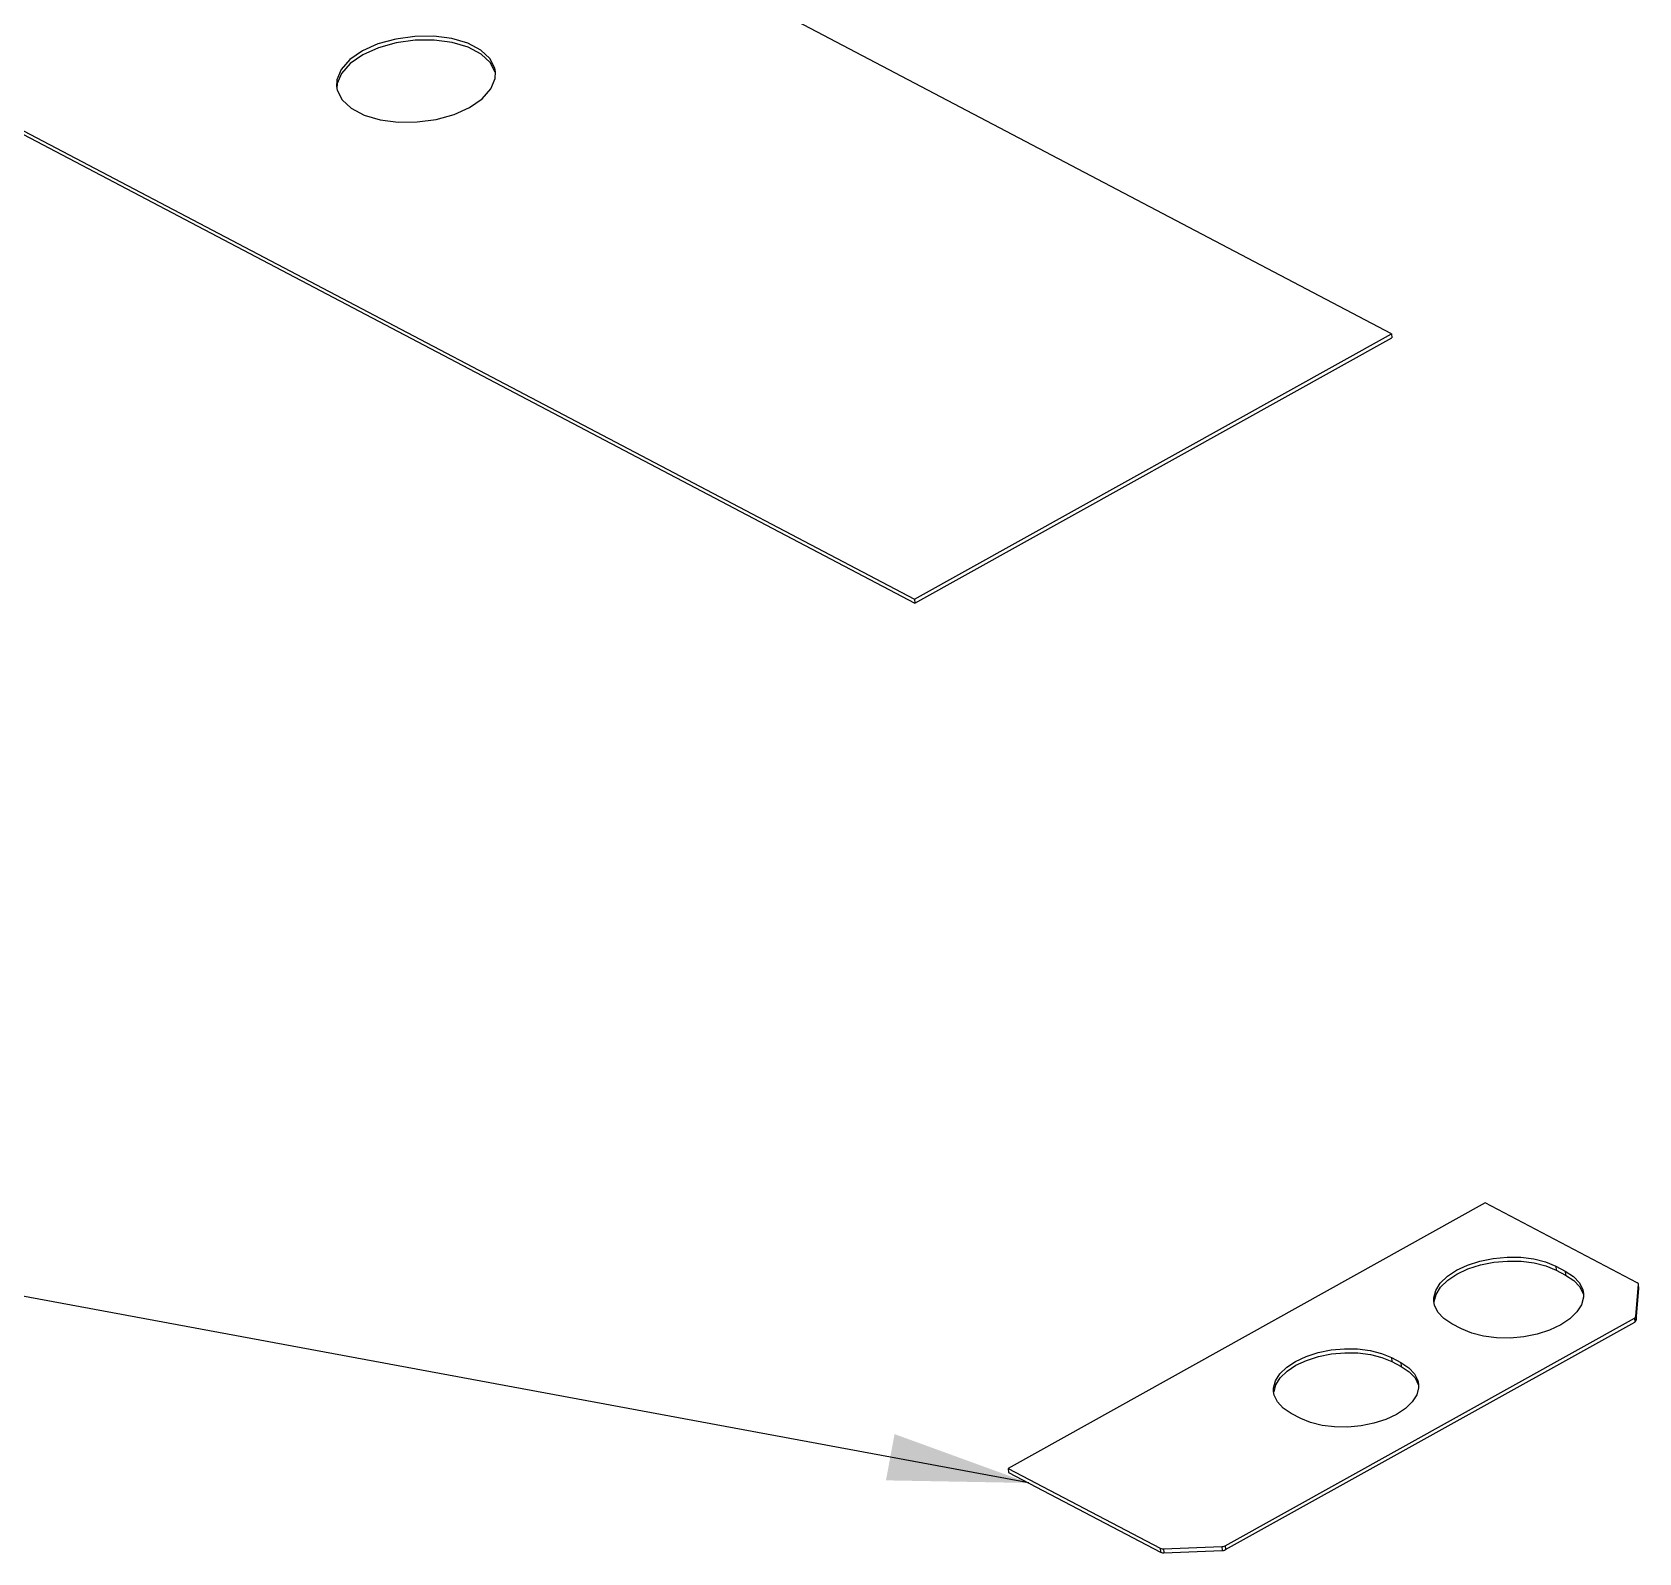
# Model space of a CAD drawing. Header units: millimetres. Extents: x 0 to 594, y 0 to 420.
# Drawn here: x 327.31 to 361.54, y 283.31 to 315.7 of the extents above; entities that cross this region are included whole.
import ezdxf

# ---------------------------------------------------------------- set-up
doc = ezdxf.new("R2010")
doc.units = ezdxf.units.MM
doc.header["$LTSCALE"] = 32.67
doc.layers.get('0').update_dxf_attribs({"linetype": 'CONTINUOUS'})
doc.layers.add('ASSEM_MEM', color=7, linetype='CONTINUOUS')
doc.styles.get("Standard").update_dxf_attribs({"font": 'txt', "width": 0.8})
doc.dimstyles.get("Standard").update_dxf_attribs({"dimtxt": 2.5, "dimasz": 3, "dimexe": 1.5, "dimexo": 1.2, "dimtad": 1, "dimdsep": 46, "dimtxsty": 'STANDARD', "dimblk": '_FILLED', "dimblk1": '_FILLED', "dimblk2": '_FILLED', "dimcen": 0.09, "dimazin": 2, "dimtol": 1, "dimtp": 0.01, "dimtm": 0.01, "dimtfac": 1, "dimtofl": 0, "dimtmove": 0, "dimatfit": 3, "dimldrblk": '_FILLED', "dimfxl": 1, "dimtolj": 1, "dimarcsym": 0})

# ---------------------------------------------------------------- blocks, each defined once
blk = doc.blocks.new('_FILLED')
at = {"color": 0, "linetype": 'BYBLOCK'}
blk.add_solid([(0, 0), (-1, 0.167), (-1, -0.167)], dxfattribs=at)

msp = doc.modelspace()

# ---------------------------------------------------------------- linework, layer by layer
at = {"layer": 'ASSEM_MEM', "color": 7, "linetype": 'CONTINUOUS'}
for p, q in [((356.268, 309.272), (319.145, 328.783)), ((308.982, 323.132), (346.105, 303.62)), ((308.99, 323.048), (346.113, 303.536)), ((337.176, 314.708), (337.183, 314.849)), ((333.797, 314.542), (333.811, 314.464)), ((333.812, 314.6), (333.806, 314.489)), ((346.105, 303.62), (356.268, 309.272)), ((346.113, 303.536), (356.275, 309.188)), ((356.268, 309.272), (356.275, 309.188)), ((346.105, 303.62), (346.113, 303.536)), ((358.265, 290.764), (348.102, 285.112)), ((361.503, 289.062), (358.265, 290.764)), ((359.766, 289.417), (359.967, 289.312)), ((359.766, 289.417), (359.773, 289.333)), ((359.773, 289.333), (359.975, 289.227)), ((359.967, 289.312), (359.975, 289.227)), ((361.472, 288.352), (361.529, 289.025)), ((361.48, 288.268), (361.536, 288.941)), ((361.536, 288.941), (361.529, 289.03)), ((361.529, 289.025), (361.529, 289.03)), ((361.536, 288.941), (361.536, 288.946)), ((357.182, 288.587), (357.167, 288.668)), ((360.357, 288.833), (360.357, 288.757)), ((352.725, 283.466), (361.44, 288.312)), ((352.732, 283.382), (361.447, 288.228)), ((357.758, 288.083), (357.556, 288.189)), ((361.44, 288.312), (361.456, 288.324)), ((361.44, 288.312), (361.447, 288.228)), ((361.456, 288.324), (361.467, 288.338)), ((361.467, 288.338), (361.472, 288.352)), ((361.472, 288.352), (361.48, 288.268)), ((356.268, 287.472), (356.469, 287.366)), ((356.268, 287.472), (356.275, 287.388)), ((356.275, 287.388), (356.477, 287.282)), ((356.469, 287.366), (356.639, 287.255)), ((356.469, 287.366), (356.477, 287.282)), ((356.846, 286.903), (356.846, 286.83)), ((353.771, 286.669), (353.756, 286.747)), ((354.334, 286.178), (354.132, 286.284)), ((348.102, 285.112), (351.34, 283.41)), ((348.102, 285.112), (348.11, 285.028)), ((348.11, 285.028), (351.348, 283.326)), ((351.34, 283.41), (351.348, 283.326)), ((351.409, 283.397), (352.653, 283.447)), ((351.409, 283.397), (351.417, 283.313)), ((351.417, 283.313), (352.66, 283.363)), ((352.653, 283.447), (352.679, 283.45)), ((352.653, 283.447), (352.66, 283.363)), ((352.679, 283.45), (352.703, 283.456)), ((352.703, 283.456), (352.725, 283.466)), ((352.725, 283.466), (352.732, 283.382))]:
    msp.add_line(p, q, dxfattribs=at)
for points in [[(337.183, 314.849), (337.17, 314.928), (337.066, 315.134), (336.871, 315.315), (336.595, 315.459), (336.255, 315.56), (335.871, 315.61), (335.465, 315.607), (335.06, 315.551), (334.68, 315.446), (334.347, 315.296)], [(334.347, 315.296), (334.081, 315.112), (333.896, 314.904), (333.805, 314.684), (333.797, 314.542)], [(334.355, 315.212), (334.089, 315.028), (333.904, 314.82), (333.812, 314.6)], [(337.176, 314.846), (337.073, 315.05), (336.878, 315.23), (336.603, 315.375), (336.263, 315.476), (335.879, 315.526), (335.472, 315.523), (335.068, 315.467), (334.688, 315.361), (334.355, 315.212)], [(336.633, 314.095), (336.899, 314.279), (337.084, 314.487), (337.176, 314.708)], [(333.811, 314.464), (333.914, 314.258), (334.11, 314.077), (334.385, 313.932), (334.725, 313.832), (335.109, 313.782), (335.515, 313.785), (335.92, 313.84), (336.3, 313.946), (336.633, 314.095)], [(357.167, 288.668), (357.167, 288.744), (357.209, 288.903), (357.307, 289.058), (357.457, 289.203), (357.653, 289.333), (357.888, 289.443), (358.152, 289.528), (358.436, 289.585), (358.729, 289.612), (359.019, 289.608), (359.296, 289.574), (359.548, 289.509), (359.766, 289.417)], [(357.176, 288.665), (357.217, 288.818), (357.314, 288.974), (357.464, 289.119), (357.66, 289.249), (357.895, 289.359), (358.16, 289.444), (358.444, 289.501), (358.737, 289.528), (359.027, 289.524), (359.303, 289.489), (359.555, 289.425), (359.773, 289.333)], [(359.967, 289.312), (360.143, 289.196), (360.269, 289.062), (360.341, 288.914), (360.357, 288.833)], [(359.975, 289.227), (360.151, 289.112), (360.277, 288.978), (360.349, 288.829)], [(361.529, 289.03), (361.526, 289.039), (361.518, 289.052), (361.503, 289.062)], [(357.556, 288.189), (357.381, 288.304), (357.255, 288.438), (357.182, 288.587)], [(360.357, 288.757), (360.315, 288.598), (360.217, 288.443), (360.067, 288.297), (359.871, 288.167), (359.636, 288.058), (359.372, 287.972), (359.087, 287.915), (358.795, 287.888), (358.504, 287.892), (358.228, 287.927), (357.976, 287.991), (357.758, 288.083)], [(361.447, 288.228), (361.464, 288.24), (361.475, 288.253), (361.48, 288.268)], [(353.756, 286.747), (353.756, 286.821), (353.796, 286.974), (353.891, 287.124), (354.036, 287.265), (354.225, 287.391), (354.452, 287.497), (354.708, 287.579), (354.983, 287.634), (355.266, 287.66), (355.546, 287.657), (355.813, 287.623), (356.057, 287.561), (356.268, 287.472)], [(353.765, 286.745), (353.804, 286.89), (353.898, 287.04), (354.043, 287.181), (354.233, 287.307), (354.46, 287.413), (354.716, 287.495), (354.99, 287.55), (355.273, 287.576), (355.554, 287.573), (355.821, 287.539), (356.065, 287.477), (356.275, 287.388)], [(356.477, 287.282), (356.647, 287.171), (356.769, 287.041), (356.839, 286.897)], [(356.639, 287.255), (356.761, 287.125), (356.831, 286.981), (356.846, 286.903)], [(356.846, 286.83), (356.805, 286.676), (356.711, 286.526), (356.566, 286.386), (356.376, 286.26), (356.149, 286.154), (355.893, 286.072), (355.619, 286.016), (355.336, 285.99), (355.055, 285.994), (354.788, 286.028), (354.544, 286.09), (354.334, 286.178)], [(354.132, 286.284), (353.962, 286.396), (353.84, 286.526), (353.771, 286.669)], [(351.34, 283.41), (351.36, 283.403), (351.384, 283.398), (351.409, 283.397)], [(352.66, 283.363), (352.686, 283.366), (352.711, 283.372), (352.732, 283.382)], [(351.348, 283.326), (351.368, 283.319), (351.391, 283.314), (351.417, 283.313)]]:
    msp.add_lwpolyline(points, dxfattribs=at)

# ---------------------------------------------------------------- leaders
at = {"color": 7, "linetype": 'CONTINUOUS'}
msp.add_leader([(348.541, 284.802), (305.228, 292.847), (302.228, 292.847)], dimstyle='STANDARD', override={"dimtad": 0}, dxfattribs=at)

doc.saveas('drawing.dxf')
